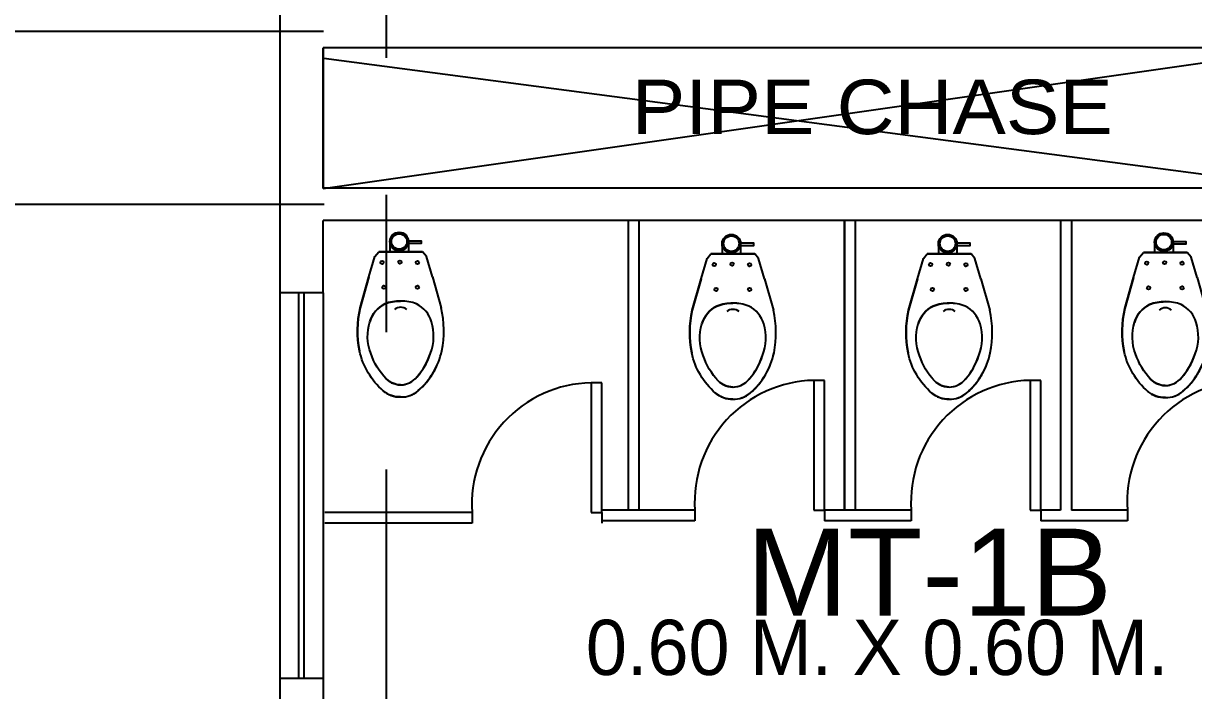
# Model space of a CAD drawing. Header units: millimetres. Extents: x 2148 to 2681, y 758 to 986.
# Drawn here: x 2288.48 to 2293.89, y 876.02 to 879.11 of the extents above; entities that cross this region are included whole.
import ezdxf

# ---------------------------------------------------------------- set-up
doc = ezdxf.new("R2010")
doc.units = ezdxf.units.MM
doc.linetypes.add('CENTER2', pattern=[28.575, 19.05, -3.175, 3.175, -3.175])
for name, color, linetype in [('A-Wall', 4, 'Continuous'), ('A-Wall-RC', 6, 'Continuous'), ('A-wdw-glaz', 2, 'Continuous'), ('DR', 7, 'Continuous'), ('FIXTURE', 1, 'Continuous'), ('HATCH', 8, 'Continuous'), ('S_GRID LINES', 252, 'Continuous'), ('TEXT', 6, 'Continuous')]:
    doc.layers.add(name, color=color, linetype=linetype)
doc.styles.add('ARIALNW', font='ARIALN.TTF')
doc.styles.add('MMTX$0$ESMX$0$X-OPTA1D', font='x-opta1d')
doc.styles.add('SWISS', font='swissl.ttf')
doc.dimstyles.new('DIM 100', dxfattribs={"dimtxt": 0.2, "dimasz": 0.2, "dimexe": 0.1, "dimexo": 0, "dimgap": 0.05, "dimtad": 1, "dimzin": 0, "dimdsep": 46, "dimtxsty": 'ARIALNW', "dimcen": 0.09, "dimclrd": 6, "dimclre": 6, "dimclrt": 13, "dimadec": 0, "dimazin": 0, "dimtfac": 1, "dimtofl": 0, "dimtmove": 2, "dimatfit": 3, "dimfxl": 1, "dimtolj": 1, "dimtzin": 0, "dimarcsym": 0})

# ---------------------------------------------------------------- blocks, each defined once
blk = doc.blocks.new('BOWL')
at = {"layer": 'DR', "color": 7, "linetype": 'Continuous'}
for p, q in [((-75570.291, -368.114), (-75570.431, -368.0742)), ((-75570.431, -368.0742), (-75570.291, -368.114)), ((-75570.291, -368.114), (-75570.1989, -368.1406)), ((-75570.1989, -368.1406), (-75570.1777, -368.1584)), ((-75570.1777, -368.1584), (-75570.1777, -368.3555)), ((-75570.1777, -368.3555), (-75570.1777, -368.1584)), ((-75570.291, -368.4), (-75570.1989, -368.3733)), ((-75570.1989, -368.3733), (-75570.1777, -368.3555)), ((-75570.291, -368.4), (-75570.431, -368.4398)), ((-75570.291, -368.4), (-75570.431, -368.4398))]:
    blk.add_line(p, q, dxfattribs=at)
at = {"layer": 'DR', "color": 8, "linetype": 'Continuous'}
for p, q in [((-75570.1317, -368.2087), (-75570.1777, -368.2087)), ((-75570.1317, -368.2921), (-75570.1777, -368.2921))]:
    blk.add_line(p, q, dxfattribs=at)
at = {"layer": 'DR', "color": 7, "linetype": 'Continuous'}
for points in [[(-75570.8325, -368.257, -0.190094), (-75570.8051, -368.1786, -0.160718), (-75570.6245, -368.0715, -0.104398), (-75570.431, -368.0742, -0.104398)], [(-75570.8325, -368.257, 0.190094), (-75570.8051, -368.3353, 0.160718), (-75570.6245, -368.4425, 0.104398), (-75570.431, -368.4398, 0.104398)]]:
    blk.add_lwpolyline(points, format="xyb", dxfattribs=at)
at = {"layer": 'DR', "color": 8, "linetype": 'Continuous'}
for points in [[(-75570.778, -368.2562, -0.187036), (-75570.7515, -368.1921, -0.115027), (-75570.6356, -368.1231, -0.170967), (-75570.4935, -368.1177, -0.209642), (-75570.4132, -368.1854, -0.096036), (-75570.4, -368.257)], [(-75570.778, -368.2577, 0.187036), (-75570.7515, -368.3219, 0.115027), (-75570.6356, -368.3909, 0.170967), (-75570.4935, -368.3963, 0.209642), (-75570.4132, -368.3286, 0.096036), (-75570.4, -368.257)]]:
    blk.add_lwpolyline(points, format="xyb", dxfattribs=at)
at = {"layer": 'DR', "color": 7, "linetype": 'Continuous'}
blk.add_lwpolyline([(-75570.1413, -368.292), (-75570.1283, -368.292), (-75570.1283, -368.3496), (-75570.1413, -368.3496)], close=True, dxfattribs=at)
at = {"layer": 'DR', "color": 8, "linetype": 'Continuous'}
for centre, radius in [((-75570.3379, -368.1815), 0.00745), ((-75570.2259, -368.173), 0.00745), ((-75570.1317, -368.2504), 0.035), ((-75570.2242, -368.2537), 0.00745), ((-75570.3379, -368.3325), 0.00745), ((-75570.2269, -368.3325), 0.00745)]:
    blk.add_circle(centre, radius, dxfattribs=at)
at = {"layer": 'DR', "color": 7, "linetype": 'Continuous'}
blk.add_circle((-75570.1317, -368.2504), 0.0417, dxfattribs=at)
for centre, radius, start, end in [((-75570.5342, -368.5313), 0.4686, 77.28, 101.1199), ((-75570.7195, -368.2526), 0.1131, 138.4248, 182.2387), ((-75570.7195, -368.2614), 0.1131, 177.7613, 221.5752), ((-75570.5525, -368.1153), 0.335, 221.3231, 257.5875), ((-75570.5342, -367.9827), 0.4686, 258.8801, 282.72)]:
    blk.add_arc(centre, radius, start, end, dxfattribs=at)
at = {"layer": 'DR', "color": 8, "linetype": 'Continuous'}
for centre, radius, start, end in [((-75570.5305, -368.2431), 0.1307, 26.2125, 73.5731), ((-75570.6821, -368.2583), 0.096, 129.0871, 179.204), ((-75570.5914, -368.255), 0.1913, 359.4176, 21.3602), ((-75570.4701, -368.257), 0.0422, 318.929, 41.071), ((-75570.6821, -368.2557), 0.096, 180.796, 230.9129), ((-75570.5914, -368.2589), 0.1913, 338.6398, 0.5824), ((-75570.5455, -368.1078), 0.2971, 228.446, 252.3404), ((-75570.5305, -368.2709), 0.1307, 286.4269, 333.7875), ((-75570.557, -368.1918), 0.2141, 248.4444, 287.252)]:
    blk.add_arc(centre, radius, start, end, dxfattribs=at)
blk = doc.blocks.new('*D2474')
at = {"layer": 'Defpoints', "color": 0, "transparency": 16777216}
for p in [(2284.589, 884.0205), (2289.1068, 884.0205, 0), (2289.8695, 879.0698, 0)]:
    blk.add_point(p, dxfattribs=at)
at = {"layer": 'FIXTURE', "color": 6, "lineweight": -2, "transparency": 16777216}
for p, q in [((2289.1068, 884.0205), (2284.489, 884.0205)), ((2284.589, 879.2698), (2284.589, 883.8205)), ((2289.8695, 879.0698), (2284.489, 879.0698))]:
    blk.add_line(p, q, dxfattribs=at)
at = {"layer": 'FIXTURE', "color": 6, "transparency": 16777216}
for points in [[(2284.5556, 883.8205), (2284.6223, 883.8205), (2284.589, 884.0205)], [(2284.5556, 879.2698), (2284.6223, 879.2698), (2284.589, 879.0698)]]:
    blk.add_solid(points, dxfattribs=at)
at = {"layer": 'FIXTURE', "color": 13, "transparency": 16777216, "insert": (2284.3858, 881.5452), "char_height": 0.3, "attachment_point": 5, "rotation": 90, "style": 'ARIALNW'}
blk.add_mtext('\\A1;4.95', dxfattribs=at)
blk = doc.blocks.new('*D2463')
at = {"layer": 'Defpoints', "color": 0, "transparency": 16777216}
for p in [(2289.5615, 879.0698), (2284.589, 878.2698), (2289.8728, 878.2698, 0)]:
    blk.add_point(p, dxfattribs=at)
at = {"layer": 'FIXTURE', "color": 6, "lineweight": -2, "transparency": 16777216}
for p, q in [((2289.5615, 879.0698), (2284.489, 879.0698)), ((2284.589, 878.8698), (2284.589, 878.4698)), ((2289.8728, 878.2698), (2284.489, 878.2698))]:
    blk.add_line(p, q, dxfattribs=at)
at = {"layer": 'FIXTURE', "color": 6, "transparency": 16777216}
for points in [[(2284.5556, 878.8698), (2284.6223, 878.8698), (2284.589, 879.0698)], [(2284.5556, 878.4698), (2284.6223, 878.4698), (2284.589, 878.2698)]]:
    blk.add_solid(points, dxfattribs=at)
at = {"layer": 'FIXTURE', "color": 13, "transparency": 16777216, "insert": (2284.3858, 878.6698), "char_height": 0.3, "attachment_point": 5, "rotation": 90, "style": 'ARIALNW'}
blk.add_mtext('\\A1;0.80', dxfattribs=at)
blk = doc.blocks.new('*D2464')
at = {"layer": 'Defpoints', "color": 0, "transparency": 16777216}
for p in [(2289.8728, 878.2698), (2284.589, 875.1128), (2289.7409, 875.1128)]:
    blk.add_point(p, dxfattribs=at)
at = {"layer": 'FIXTURE', "color": 6, "lineweight": -2, "transparency": 16777216}
for p, q in [((2289.8728, 878.2698), (2284.489, 878.2698)), ((2284.589, 878.0698), (2284.589, 875.3128)), ((2289.7409, 875.1128), (2284.489, 875.1128))]:
    blk.add_line(p, q, dxfattribs=at)
at = {"layer": 'FIXTURE', "color": 6, "transparency": 16777216}
for points in [[(2284.5556, 878.0698), (2284.6223, 878.0698), (2284.589, 878.2698)], [(2284.5556, 875.3128), (2284.6223, 875.3128), (2284.589, 875.1128)]]:
    blk.add_solid(points, dxfattribs=at)
at = {"layer": 'FIXTURE', "color": 13, "transparency": 16777216, "insert": (2284.3858, 876.6913), "char_height": 0.3, "attachment_point": 5, "rotation": 90, "style": 'ARIALNW'}
blk.add_mtext('\\A1;3.15', dxfattribs=at)

msp = doc.modelspace()

# ---------------------------------------------------------------- linework, layer by layer
at = {"layer": 'A-Wall', "ltscale": 10}
for p, q in [((2289.6676276, 879.8711427, 0), (2289.6676276, 877.8602797, 0)), ((2296.8786173, 878.9947829, 0), (2289.8676276, 878.9947829, 0)), ((2289.8682548, 878.3434781, 0), (2289.8682548, 878.9947829, 0)), ((2296.8786173, 878.3447829, 0), (2289.8676276, 878.3447829, 0)), ((2296.8786173, 878.1947829, 0), (2289.8682548, 878.1947829, 0)), ((2289.8682548, 877.8602794, 0), (2289.8682548, 878.1947829, 0)), ((2289.8682548, 877.8602794, 0), (2289.6676269, 877.8602797, 0)), ((2289.8682548, 876.0764675, 0), (2289.6676269, 876.0764678, 0)), ((2289.6677842, 876.0764678, 0), (2289.6677842, 875.0103436, 0)), ((2289.8682548, 876.0764675, 0), (2289.8682548, 875.893508, 0))]:
    msp.add_line(p, q, dxfattribs=at)
at = {"layer": 'A-Wall', "linetype": 'ByBlock', "ltscale": 0.5}
msp.add_line((2289.8682548, 878.9947829, 0), (2289.8682548, 878.3434781, 0), dxfattribs=at)
at = {"layer": 'A-Wall-RC'}
for p, q in [((2289.6676269, 877.8602794, 0), (2289.6677842, 876.0764678, 0)), ((2289.8682548, 877.8602794, 0), (2289.8682548, 876.0764675, 0))]:
    msp.add_line(p, q, dxfattribs=at)
at = {"layer": 'A-wdw-glaz', "ltscale": 10}
for p, q in [((2289.7548906, 876.0764677, 0), (2289.7548906, 877.8602795, 0)), ((2289.7798906, 876.0764676, 0), (2289.7798906, 877.8602795, 0))]:
    msp.add_line(p, q, dxfattribs=at)
at = {"layer": 'DR', "ltscale": 10}
for p, q in [((2291.2780405, 878.1947829, 0), (2291.2780405, 876.8560574, 0)), ((2291.2780405, 878.1947829, 0), (2291.2780405, 876.8560574, 0)), ((2291.3280405, 878.1947829, 0), (2291.3280405, 876.8560574, 0)), ((2291.3280405, 878.1947829, 0), (2291.3280405, 876.8560574, 0)), ((2292.2780405, 878.1947829, 0), (2292.2780405, 876.8560574, 0)), ((2292.2786173, 878.1947829, 0), (2292.2786173, 876.8560574, 0)), ((2292.2786173, 878.1947829, 0), (2292.2786173, 876.8560574, 0)), ((2292.3280405, 878.1947829, 0), (2292.3280405, 876.8560574, 0)), ((2292.3286173, 878.1947829, 0), (2292.3286173, 876.8560574, 0)), ((2292.3286173, 878.1947829, 0), (2292.3286173, 876.8560574, 0)), ((2293.2786173, 878.1947829, 0), (2293.2786173, 876.8560574, 0)), ((2293.3286173, 878.1947829, 0), (2293.3286173, 876.8560574, 0)), ((2291.1565961, 877.4447829, 0), (2291.1065961, 877.4447829, 0)), ((2291.1065961, 877.4447829, 0), (2291.1065961, 876.8447829, 0)), ((2291.1565961, 876.8447829, 0), (2291.1565961, 877.4447829, 0)), ((2292.1870517, 877.4560574, 0), (2292.1370517, 877.4560574, 0)), ((2292.1370517, 877.4560574, 0), (2292.1370517, 876.8560574, 0)), ((2292.1870517, 876.8560574, 0), (2292.1870517, 877.4560574, 0)), ((2293.1876285, 877.4560574, 0), (2293.1376285, 877.4560574, 0)), ((2293.1376285, 877.4560574, 0), (2293.1376285, 876.8560574, 0)), ((2293.1876285, 876.8560574, 0), (2293.1876285, 877.4560574, 0)), ((2290.5565961, 876.8447829, 0), (2289.8752511, 876.8447829, 0)), ((2290.5565961, 876.8447829, 0), (2290.5565961, 876.7947829, 0)), ((2291.1065961, 876.8447829, 0), (2291.1565961, 876.8447829, 0)), ((2291.5870517, 876.8560574, 0), (2291.1565961, 876.8560574, 0)), ((2291.5870517, 876.8560574, 0), (2291.1565961, 876.8560574, 0)), ((2291.5870517, 876.8560574, 0), (2291.1565961, 876.8560574, 0)), ((2291.1565961, 876.8447829, 0), (2291.1565961, 876.7947829, 0)), ((2291.1565961, 876.8447829, 0), (2291.1565961, 876.7947829, 0)), ((2291.5870517, 876.8560574, 0), (2291.5870517, 876.8060574, 0)), ((2291.5870517, 876.8560574, 0), (2291.5870517, 876.8060574, 0)), ((2291.5870517, 876.8560574, 0), (2291.5870517, 876.8060574, 0)), ((2292.1370517, 876.8560574, 0), (2292.1870517, 876.8560574, 0)), ((2292.2780405, 876.8560574, 0), (2292.1870517, 876.8560574, 0)), ((2292.1870517, 876.8560574, 0), (2292.1870517, 876.8060574, 0)), ((2292.5876285, 876.8560574, 0), (2292.2786173, 876.8560574, 0)), ((2292.5876285, 876.8560574, 0), (2292.3286173, 876.8560574, 0)), ((2292.5876285, 876.8560574, 0), (2292.3286173, 876.8560574, 0)), ((2292.5876285, 876.8560574, 0), (2292.5876285, 876.8060574, 0)), ((2292.5876285, 876.8560574, 0), (2292.5876285, 876.8060574, 0)), ((2292.5876285, 876.8560574, 0), (2292.5876285, 876.8060574, 0)), ((2293.1376285, 876.8560574, 0), (2293.1876285, 876.8560574, 0)), ((2293.2786173, 876.8560574, 0), (2293.1876285, 876.8560574, 0)), ((2293.1876285, 876.8560574, 0), (2293.1876285, 876.8060574, 0)), ((2293.5876285, 876.8560574, 0), (2293.3286173, 876.8560574, 0)), ((2293.5876285, 876.8560574, 0), (2293.5876285, 876.8060574, 0)), ((2290.5565961, 876.7947829, 0), (2289.8752689, 876.7947829, 0)), ((2291.5870517, 876.8060574, 0), (2291.1565961, 876.8060574, 0)), ((2292.5876285, 876.8060574, 0), (2292.1870517, 876.8060574, 0)), ((2293.5876285, 876.8060574, 0), (2293.1876285, 876.8060574, 0))]:
    msp.add_line(p, q, dxfattribs=at)
at = {"layer": 'HATCH', "linetype": 'ByBlock', "ltscale": 0.5}
for p, q in [((2289.8682548, 878.3434781, 0), (2294.4257388, 878.9947829, 0)), ((2294.4257388, 878.3447829, 0), (2289.8707384, 878.9447829, 0))]:
    msp.add_line(p, q, dxfattribs=at)
for centre in [(2291.1184449, 876.8818382, 0), (2292.1489005, 876.8931127, 0), (2293.1494773, 876.8931127, 0), (2294.1494773, 876.8931127, 0)]:
    msp.add_arc(centre, 0.5630694, 91.2057719, 183.773334, dxfattribs=at)
at = {"layer": 'S_GRID LINES', "linetype": 'CENTER2', "ltscale": 0.2}
msp.add_line((2290.1605609, 867.518508, 0), (2290.1605609, 903.5418845, 0), dxfattribs=at)

# ---------------------------------------------------------------- block references
at = {"layer": 'DR', "color": 7, "linetype": 'Continuous', "xscale": 1.026162202877459, "yscale": 1.026162202877459, "zscale": 1.026162202877459, "rotation": 90}
for p in [(1912.3346878, 78425.3111015, 0), (1915.8718636, 78425.3082191, 0), (1913.8712868, 78425.3012518, 0), (1914.8718636, 78425.3012518, 0)]:
    msp.add_blockref('BOWL', p, dxfattribs=at)

# ---------------------------------------------------------------- texts
at = {"color": 2, "style": 'MMTX$0$ESMX$0$X-OPTA1D', "text_generation_flag": 6, "width": 1.1}
msp.add_text('PIPE CHASE', height=0.252, rotation=180, dxfattribs=at).set_placement((2291.2952768, 878.5950741, 0))
at = {"color": 2, "insert": (2291.0828601, 876.0060352, 0), "char_height": 0.25536, "width": 11.644719696, "attachment_point": 4, "style": 'MMTX$0$ESMX$0$X-OPTA1D'}
msp.add_mtext('0.60 M. X 0.60 M.\\P FLOOR TILES', dxfattribs=at)
at = {"layer": 'TEXT', "style": 'SWISS', "text_generation_flag": 6}
msp.add_text('MT-1B', height=0.40344176, rotation=180, dxfattribs=at).set_placement((2291.8258338, 876.3668472, 0))

# ---------------------------------------------------------------- dimensions: what is measured, and where the dimension line sits
at = {"layer": 'FIXTURE'}
for base, p1, p2, picture, middle in [((2284.5889513, 884.0205212), (2289.8694942, 879.0697829, 0), (2289.1067784, 884.0205212, 0), '*D2474', (2284.3857794, 881.5451521)), ((2284.5889513, 878.2697829), (2289.5615268, 879.0697829), (2289.8727511, 878.2697829, 0), '*D2463', (2284.3857794, 878.6697829))]:
    dim = msp.add_linear_dim(base=base, p1=p1, p2=p2, angle=90, dimstyle='DIM 100', override={"dimtxt": 0.3}, dxfattribs=at)
    dim.commit()
    dim.dimension.update_dxf_attribs({"geometry": picture, "text_midpoint": middle})
dim = msp.add_linear_dim(base=(2284.5889513, 875.1128011), p1=(2289.8727511, 878.2697829), p2=(2289.7409484, 875.1128011), angle=90, text='3.15', dimstyle='DIM 100', override={"dimtxt": 0.3}, dxfattribs=at)
dim.commit()
dim.dimension.update_dxf_attribs({"geometry": '*D2464', "text_midpoint": (2284.3857794, 876.691292)})

doc.saveas('drawing.dxf')
